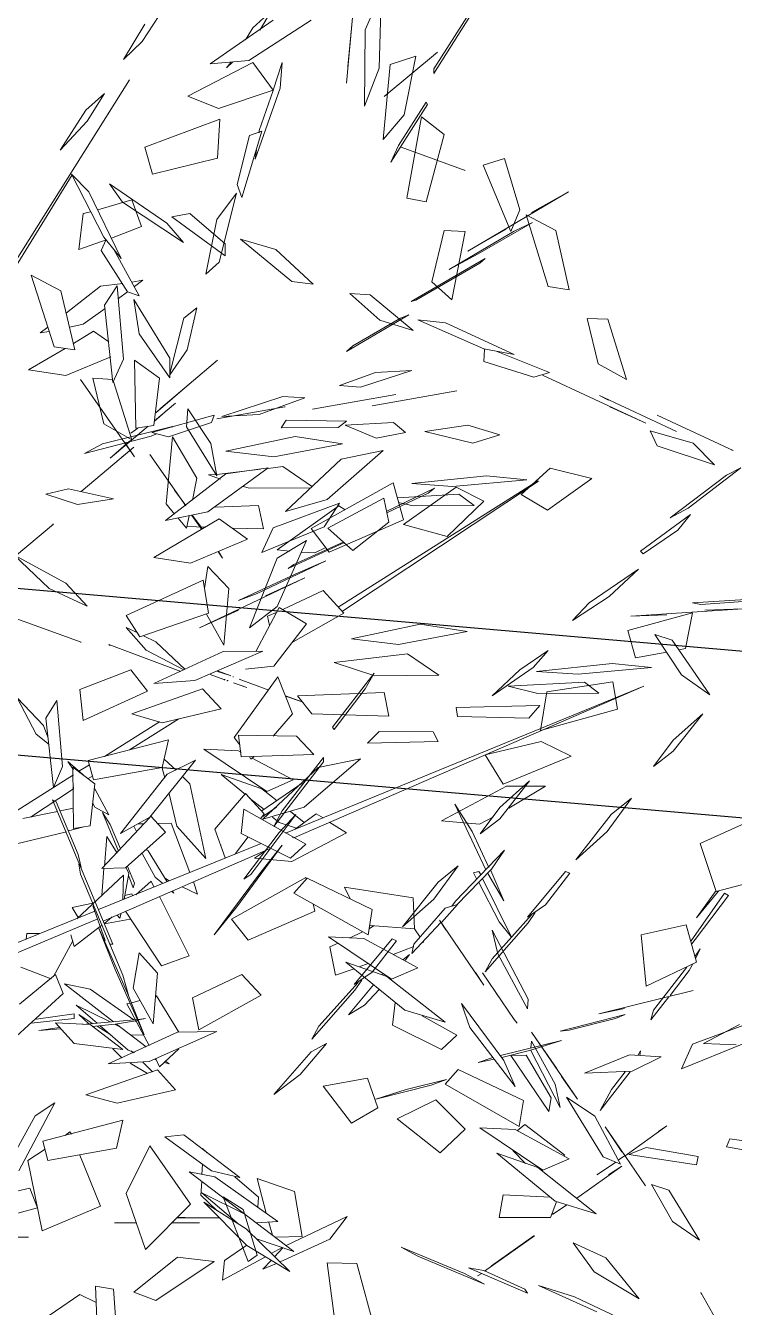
# Model space of a CAD drawing. Header units: metres. Extents: x 42 to 199, y -121 to 268.
# Drawn here: x 102.34 to 102.768, y -51.463 to -50.69 of the extents above; entities that cross this region are included whole.
import ezdxf

# ---------------------------------------------------------------- set-up
doc = ezdxf.new("R2010")
doc.units = ezdxf.units.M
doc.header["$LTSCALE"] = 0.3
doc.layers.get('0').update_dxf_attribs({"color": 8})
doc.layers.add('A-ELEVATION 3', color=8, linetype='Continuous')
doc.layers.add('A-LANDSCAPE', color=8, linetype='Continuous', lineweight=5)
doc.layers.add('DA HOUSE ARCH LAYOUT', color=8, linetype='Continuous', lineweight=9)

# ---------------------------------------------------------------- blocks, each defined once
blk = doc.blocks.new('02PTRX29')
at = {"color": 8, "linetype": 'Continuous', "transparency": 33554572}
for p, q in [((0.42639, 0.37079), (0.42696, 0.35042)), ((0.43076, 0.36092), (0.42639, 0.37079)), ((0.43094, 0.34005), (0.43076, 0.36092)), ((0.42013, 0.33765), (0.4169, 0.35371)), ((0.4169, 0.35371), (0.42392, 0.35144)), ((0.42392, 0.35144), (0.42582, 0.33094)), ((0.42696, 0.35042), (0.43094, 0.34005)), ((0.40912, 0.33233), (0.41538, 0.33714)), ((0.41538, 0.33714), (0.41937, 0.31488)), ((0.42582, 0.33094), (0.42013, 0.33765)), ((-0.19602, 0.31665), (-0.20456, 0.3298)), ((0.41406, 0.31386), (0.40912, 0.33233)), ((-0.27591, 0.30918), (-0.28787, 0.32791)), ((-0.28578, 0.32348), (-0.27591, 0.30792)), ((-0.25371, 0.32424), (-0.252, 0.30526)), ((-0.25371, 0.32411), (-0.25238, 0.30981)), ((-0.22638, 0.32044), (-0.23132, 0.325)), ((-0.22828, 0.31981), (-0.23132, 0.325)), ((0.38844, 0.31171), (0.39261, 0.32575)), ((0.3985, 0.32386), (0.39091, 0.30577)), ((0.3985, 0.32386), (0.39261, 0.32575)), ((-0.24232, 0.32247), (-0.22525, 0.31146)), ((-0.21462, 0.31057), (-0.23189, 0.32247)), ((-0.2243, 0.31715), (-0.22638, 0.32044)), ((-0.19678, 0.32145), (-0.1909, 0.31171)), ((-0.1909, 0.31171), (-0.19602, 0.31665)), ((0.48503, 0.30804), (0.50078, 0.3188)), ((0.50078, 0.3188), (0.49717, 0.31374)), ((-0.27686, 0.31374), (-0.27667, 0.31361)), ((-0.26225, 0.30159), (-0.27686, 0.31374)), ((0.41406, 0.31386), (0.41937, 0.31488)), ((0.49717, 0.31374), (0.48047, 0.30273)), ((-0.27591, 0.30792), (-0.27591, 0.30918)), ((-0.23189, 0.30336), (-0.23435, 0.31095)), ((-0.23378, 0.30387), (-0.23435, 0.31095)), ((-0.23189, 0.30336), (-0.22638, 0.31095)), ((-0.22638, 0.31095), (-0.20855, 0.30172)), ((-0.22525, 0.31146), (-0.21462, 0.31057)), ((-0.22088, 0.31108), (-0.21917, 0.30944)), ((-0.21917, 0.30944), (-0.22031, 0.31095)), ((0.37857, 0.30602), (0.38673, 0.31032)), ((0.38673, 0.31032), (0.38066, 0.29071)), ((0.39091, 0.30577), (0.38844, 0.31171)), ((0.47876, 0.3107), (0.46909, 0.30235)), ((0.46909, 0.29906), (0.4837, 0.30981)), ((0.47876, 0.3107), (0.4837, 0.30981)), ((-0.19261, 0.30615), (-0.1446, 0.22999)), ((0.37497, 0.28983), (0.37857, 0.30602)), ((0.40343, 0.30577), (0.40912, 0.30602)), ((0.40704, 0.28704), (0.40343, 0.30577)), ((0.40912, 0.30602), (0.41254, 0.29198)), ((0.48047, 0.30273), (0.48503, 0.30804)), ((-0.22695, 0.28451), (-0.23378, 0.30387)), ((-0.2169, 0.2983), (-0.23189, 0.30336)), ((-0.22809, 0.29236), (-0.23189, 0.30324)), ((-0.20855, 0.30172), (-0.2169, 0.2983)), ((-0.18578, 0.30248), (-0.18103, 0.29489)), ((-0.18065, 0.29792), (-0.18578, 0.30248)), ((0.46491, 0.30362), (0.45087, 0.2921)), ((0.45523, 0.30083), (0.46491, 0.30362)), ((0.46909, 0.30235), (0.46909, 0.29906)), ((-0.2742, 0.29944), (-0.27382, 0.30007)), ((-0.26415, 0.28363), (-0.2742, 0.29944)), ((-0.26623, 0.28818), (-0.27382, 0.30007)), ((0.44499, 0.29134), (0.45523, 0.30083)), ((-0.21728, 0.29539), (-0.21671, 0.28477)), ((-0.19678, 0.2878), (-0.21728, 0.29539)), ((-0.18103, 0.29489), (-0.17363, 0.28692)), ((-0.17363, 0.28692), (-0.18065, 0.29792)), ((-0.22335, 0.27401), (-0.22885, 0.2921)), ((-0.22885, 0.2921), (-0.22543, 0.29097)), ((-0.22809, 0.29236), (-0.22809, 0.29172)), ((0.41254, 0.29198), (0.40704, 0.28704)), ((0.45087, 0.2921), (0.44499, 0.29134)), ((-0.26699, 0.2878), (-0.28445, 0.28135)), ((-0.26415, 0.28363), (-0.26623, 0.28818)), ((-0.22543, 0.29097), (-0.22202, 0.27756)), ((-0.19887, 0.28034), (-0.19678, 0.2878)), ((0.37497, 0.28983), (0.38066, 0.29071)), ((0.41766, 0.27869), (0.42943, 0.28844)), ((0.43493, 0.28881), (0.42677, 0.28148)), ((0.42943, 0.28844), (0.43493, 0.28881)), ((-0.22695, 0.28451), (-0.22733, 0.28704)), ((-0.21671, 0.28477), (-0.19887, 0.28034)), ((-0.28445, 0.28135), (-0.28426, 0.28148)), ((0.35922, 0.26528), (0.36434, 0.28173)), ((0.37003, 0.28198), (0.36434, 0.28173)), ((0.37003, 0.28198), (0.367, 0.26959)), ((0.38996, 0.27212), (0.40874, 0.28072)), ((0.41633, 0.2816), (0.39831, 0.27363)), ((0.40874, 0.28072), (0.41633, 0.2816)), ((0.42677, 0.28148), (0.41766, 0.27869)), ((-0.22202, 0.27756), (-0.22335, 0.27401)), ((-0.18559, 0.26313), (-0.17667, 0.28034)), ((-0.17667, 0.28034), (-0.18141, 0.27553)), ((-0.17686, 0.28021), (-0.14555, 0.22936)), ((-0.30267, 0.26984), (-0.31272, 0.27553)), ((-0.28521, 0.25934), (-0.31272, 0.27553)), ((-0.21652, 0.26794), (-0.22183, 0.27515)), ((-0.21709, 0.2563), (-0.22183, 0.27515)), ((-0.18141, 0.27553), (-0.19033, 0.25731)), ((0.39831, 0.27363), (0.38996, 0.27212)), ((-0.19583, 0.26604), (-0.19318, 0.27338)), ((-0.19318, 0.27338), (-0.18388, 0.2706)), ((-0.18198, 0.27009), (-0.17989, 0.26959)), ((0.38028, 0.26718), (0.39489, 0.273)), ((0.39831, 0.27022), (0.38464, 0.26592)), ((0.39812, 0.27351), (0.39831, 0.27022)), ((-0.29792, 0.26478), (-0.30286, 0.26718)), ((-0.30286, 0.26718), (-0.28806, 0.25858)), ((-0.21348, 0.25301), (-0.21652, 0.26794)), ((-0.17989, 0.26959), (-0.17875, 0.25972)), ((0.35922, 0.26528), (0.367, 0.26959)), ((0.38464, 0.26592), (0.38028, 0.26718)), ((0.43208, 0.26313), (0.41804, 0.26769)), ((0.41804, 0.26769), (0.42791, 0.26718)), ((0.42791, 0.26718), (0.43778, 0.26364)), ((-0.28009, 0.25428), (-0.29792, 0.26478)), ((-0.28521, 0.25934), (-0.29565, 0.26528)), ((-0.18767, 0.26288), (-0.19583, 0.26604)), ((-0.19033, 0.25731), (-0.18559, 0.26313)), ((0.3539, 0.25327), (0.38218, 0.26642)), ((0.43778, 0.26364), (0.43208, 0.26313)), ((-0.19526, 0.24707), (-0.18824, 0.25997)), ((-0.18615, 0.26237), (-0.18615, 0.2625)), ((-0.18615, 0.2625), (-0.18483, 0.25947)), ((-0.17875, 0.25972), (-0.18615, 0.26237)), ((0.34555, 0.25099), (0.36662, 0.26086)), ((0.36662, 0.26086), (0.36415, 0.25959)), ((0.44726, 0.26022), (0.45334, 0.2606)), ((0.44726, 0.26022), (0.45979, 0.25567)), ((0.45334, 0.2606), (0.47004, 0.25516)), ((-0.28995, 0.25731), (-0.28844, 0.25605)), ((-0.26965, 0.24555), (-0.28995, 0.25731)), ((-0.28844, 0.25605), (-0.27098, 0.24593)), ((-0.28009, 0.25428), (-0.28806, 0.25858)), ((-0.21348, 0.25301), (-0.21709, 0.2563)), ((-0.18483, 0.25947), (-0.19204, 0.24821)), ((0.3539, 0.25327), (0.36377, 0.25782)), ((-0.17382, 0.24846), (-0.16566, 0.25276)), ((-0.16566, 0.25276), (-0.17192, 0.23315)), ((0.32999, 0.2458), (0.35087, 0.25554)), ((0.39394, 0.2501), (0.40267, 0.25276)), ((0.40267, 0.25276), (0.41444, 0.25099)), ((0.41975, 0.25074), (0.42298, 0.25352)), ((0.42298, 0.25352), (0.43626, 0.25276)), ((0.42772, 0.24922), (0.43626, 0.25276)), ((0.43588, 0.2539), (0.45239, 0.25415)), ((0.43816, 0.25213), (0.43588, 0.2539)), ((0.45239, 0.25415), (0.45372, 0.252)), ((0.45979, 0.25567), (0.47004, 0.25516)), ((0.47212, 0.25554), (0.47288, 0.25352)), ((0.47212, 0.25554), (0.4892, 0.25074)), ((0.47288, 0.25352), (0.48465, 0.2496)), ((-0.19393, 0.2496), (-0.19621, 0.25137)), ((-0.19621, 0.25137), (-0.19318, 0.25086)), ((-0.18919, 0.24985), (-0.1909, 0.22974)), ((-0.18464, 0.24972), (-0.19071, 0.25048)), ((-0.18578, 0.24454), (-0.18919, 0.24985)), ((-0.17534, 0.24239), (-0.18464, 0.24972)), ((0.35276, 0.25124), (0.341, 0.24783)), ((0.35087, 0.24707), (0.35276, 0.25124)), ((0.39394, 0.2501), (0.40134, 0.24783)), ((0.41444, 0.25099), (0.40134, 0.24783)), ((0.41975, 0.25074), (0.42772, 0.24922)), ((0.45372, 0.252), (0.43816, 0.25213)), ((0.4837, 0.25225), (0.48351, 0.25238)), ((0.48351, 0.25238), (0.50267, 0.2477)), ((0.48465, 0.2496), (0.4892, 0.25074)), ((0.48787, 0.25036), (0.48939, 0.24972)), ((0.48939, 0.24972), (0.50761, 0.24504)), ((-0.27098, 0.24593), (-0.26965, 0.24555)), ((-0.20361, 0.22999), (-0.19374, 0.24606)), ((-0.19204, 0.24821), (-0.19526, 0.24707)), ((-0.19374, 0.24606), (-0.19526, 0.23669)), ((-0.19204, 0.24821), (-0.18957, 0.24631)), ((-0.17762, 0.23227), (-0.17382, 0.24846)), ((0.32999, 0.2458), (0.33056, 0.24606)), ((0.341, 0.24783), (0.33512, 0.24188)), ((0.33512, 0.24188), (0.35087, 0.24707)), ((0.50267, 0.2477), (0.50761, 0.24504)), ((-0.21101, 0.24378), (-0.20836, 0.23227)), ((-0.20741, 0.241), (-0.21101, 0.24378)), ((-0.18805, 0.22341), (-0.18578, 0.24454)), ((-0.18596, 0.24365), (-0.17989, 0.23935)), ((-0.26908, 0.24188), (-0.252, 0.23189)), ((-0.26908, 0.24188), (-0.2668, 0.241)), ((-0.25371, 0.2334), (-0.2668, 0.241)), ((-0.20361, 0.22581), (-0.20741, 0.241)), ((-0.17989, 0.23935), (-0.17629, 0.23847)), ((-0.16813, 0.23695), (-0.17021, 0.23847)), ((0.38009, 0.241), (0.3687, 0.23821)), ((0.38806, 0.23378), (0.38009, 0.241)), ((-0.19526, 0.23669), (-0.20361, 0.22468)), ((-0.18691, 0.23454), (-0.18274, 0.23745)), ((-0.17724, 0.23404), (-0.18274, 0.23745)), ((-0.17059, 0.23733), (-0.16813, 0.23695)), ((0.3687, 0.23821), (0.38085, 0.22948)), ((0.39831, 0.23201), (0.4059, 0.23581)), ((0.42032, 0.22556), (0.4059, 0.23581)), ((0.41349, 0.23416), (0.41178, 0.23556)), ((0.41178, 0.23556), (0.42487, 0.22923)), ((-0.252, 0.23189), (-0.25371, 0.2334)), ((-0.20361, 0.22543), (-0.20836, 0.23227)), ((-0.17192, 0.23315), (-0.17762, 0.23227)), ((-0.17496, 0.23265), (-0.1649, 0.22683)), ((0.38085, 0.22948), (0.38806, 0.23378)), ((0.39831, 0.23201), (0.40836, 0.22227)), ((0.42468, 0.22885), (0.41349, 0.23416)), ((0.4243, 0.22619), (0.42563, 0.23277)), ((0.42563, 0.23277), (0.441, 0.22455)), ((-0.21671, 0.22948), (-0.20115, 0.21633)), ((-0.20361, 0.22468), (-0.20361, 0.22999)), ((-0.19393, 0.22948), (-0.20077, 0.22455)), ((-0.19393, 0.22948), (-0.19431, 0.21089)), ((-0.1909, 0.22974), (-0.18805, 0.22341)), ((-0.17515, 0.22531), (-0.18748, 0.23037)), ((0.44195, 0.22493), (0.43778, 0.23138)), ((0.43778, 0.23138), (0.45599, 0.22468)), ((-0.19925, 0.21165), (-0.20077, 0.22455)), ((-0.18805, 0.22417), (-0.18255, 0.22455)), ((-0.18255, 0.22455), (-0.18559, 0.21203)), ((-0.1649, 0.22683), (-0.17515, 0.22531)), ((0.40836, 0.22227), (0.42032, 0.22556)), ((0.43417, 0.21848), (0.4243, 0.22619)), ((0.441, 0.22455), (0.43417, 0.21848)), ((0.45903, 0.21797), (0.44195, 0.22493)), ((0.45599, 0.22468), (0.45903, 0.21797)), ((-0.25902, 0.21696), (-0.28217, 0.22113)), ((-0.19982, 0.21506), (-0.20893, 0.2229)), ((-0.19393, 0.20304), (-0.17913, 0.22417)), ((-0.19318, 0.20772), (-0.18824, 0.22366)), ((-0.17951, 0.22366), (-0.17913, 0.22417)), ((-0.2427, 0.21607), (-0.26547, 0.22012)), ((-0.19944, 0.21291), (-0.20513, 0.21772)), ((0.43683, 0.22075), (0.43645, 0.22063)), ((0.43645, 0.22063), (0.45182, 0.21354)), ((0.4503, 0.21468), (0.43683, 0.22075)), ((-0.2427, 0.21607), (-0.24327, 0.2162)), ((-0.23511, 0.21658), (-0.23511, 0.21683)), ((-0.21652, 0.21342), (-0.23511, 0.21671)), ((-0.23511, 0.21671), (-0.23511, 0.21658)), ((-0.20855, 0.2162), (-0.21481, 0.20671)), ((-0.20817, 0.21127), (-0.20855, 0.2162)), ((-0.20304, 0.21595), (-0.19944, 0.21278)), ((-0.19982, 0.21506), (-0.20115, 0.21633)), ((0.44992, 0.21203), (0.44157, 0.21569)), ((0.46036, 0.20671), (0.44157, 0.21569)), ((0.4503, 0.21468), (0.45182, 0.21354)), ((-0.21652, 0.19786), (-0.20817, 0.21127)), ((-0.19431, 0.21089), (-0.19925, 0.21165)), ((-0.19773, 0.21139), (-0.18729, 0.20266)), ((-0.19299, 0.2095), (-0.19488, 0.21089)), ((-0.18559, 0.21203), (-0.19318, 0.20772)), ((0.44726, 0.21101), (0.47611, 0.19735)), ((0.45808, 0.20608), (0.44726, 0.21101)), ((0.46548, 0.20481), (0.44992, 0.21203)), ((-0.25086, 0.20659), (-0.23796, 0.20861)), ((-0.23796, 0.20861), (-0.21898, 0.20456)), ((-0.21101, 0.19722), (-0.20437, 0.20848)), ((-0.20437, 0.20848), (-0.20266, 0.19014)), ((-0.19393, 0.20304), (-0.19128, 0.20696)), ((-0.19318, 0.20772), (-0.19261, 0.20734)), ((-0.18729, 0.20266), (-0.19261, 0.20734)), ((-0.24669, 0.1914), (-0.26206, 0.20481)), ((-0.25048, 0.20241), (-0.26206, 0.20481)), ((-0.23208, 0.20304), (-0.25086, 0.20659)), ((-0.21898, 0.20456), (-0.23208, 0.20304)), ((-0.21481, 0.20671), (-0.21652, 0.19786)), ((-0.20798, 0.18963), (-0.19811, 0.20368)), ((-0.19052, 0.20292), (-0.19374, 0.2057)), ((-0.19374, 0.2057), (-0.17932, 0.19356)), ((0.31861, 0.20519), (0.33891, 0.20368)), ((0.34119, 0.20418), (0.32506, 0.20519)), ((0.33891, 0.20368), (0.34119, 0.20418)), ((0.46548, 0.20481), (0.46036, 0.20671)), ((-0.35997, 0.20001), (-0.35599, 0.19798)), ((-0.34555, 0.189), (-0.35997, 0.20001)), ((-0.2353, 0.18812), (-0.25048, 0.20241)), ((-0.23454, 0.20039), (-0.2427, 0.19482)), ((-0.23056, 0.19988), (-0.23454, 0.20039)), ((-0.23056, 0.20001), (-0.21405, 0.18799)), ((-0.21898, 0.19836), (-0.23056, 0.20001)), ((0.35808, 0.20051), (0.32734, 0.20254)), ((0.32734, 0.20254), (0.33777, 0.20216)), ((0.34309, 0.19166), (0.34119, 0.2014)), ((0.34119, 0.2014), (0.35884, 0.19659)), ((0.34821, 0.20089), (0.35808, 0.20051)), ((0.47611, 0.19735), (0.46548, 0.20216)), ((-0.35599, 0.19798), (-0.34062, 0.18634)), ((-0.30438, 0.19634), (-0.30438, 0.19646)), ((-0.30438, 0.19646), (-0.24972, 0.16193)), ((-0.30134, 0.19672), (-0.29033, 0.19786)), ((-0.28103, 0.19495), (-0.30134, 0.19672)), ((-0.29033, 0.19786), (-0.26984, 0.19571)), ((-0.21652, 0.19824), (-0.22847, 0.19963)), ((-0.20247, 0.18559), (-0.21898, 0.19836)), ((-0.21746, 0.19697), (-0.21424, 0.19811)), ((-0.21424, 0.19811), (-0.21633, 0.19824)), ((-0.20987, 0.19115), (-0.21101, 0.19722)), ((0.35675, 0.18913), (0.35884, 0.19659)), ((-0.30456, 0.19634), (-0.25086, 0.16079)), ((-0.30456, 0.19634), (-0.30438, 0.19634)), ((-0.26984, 0.19571), (-0.28103, 0.19495)), ((-0.26756, 0.18584), (-0.26472, 0.19596)), ((-0.26472, 0.19596), (-0.24232, 0.18343)), ((-0.22543, 0.19444), (-0.24232, 0.19457)), ((-0.22373, 0.19495), (-0.22543, 0.19444)), ((-0.20494, 0.19393), (-0.20798, 0.18976)), ((-0.18824, 0.19153), (-0.17591, 0.19431)), ((-0.17591, 0.19431), (-0.16965, 0.1928)), ((0.34669, 0.19393), (0.33644, 0.17901)), ((0.35144, 0.19545), (0.34422, 0.18445)), ((0.35144, 0.19545), (0.34669, 0.19393)), ((-0.28692, 0.18976), (-0.28274, 0.1928)), ((-0.27022, 0.18963), (-0.28692, 0.18976)), ((-0.28274, 0.1928), (-0.26604, 0.19178)), ((-0.26623, 0.19052), (-0.27022, 0.18963)), ((-0.24991, 0.18963), (-0.25162, 0.18849)), ((-0.24991, 0.18963), (-0.23303, 0.17762)), ((-0.24669, 0.1914), (-0.2353, 0.18812)), ((-0.22923, 0.18331), (-0.2279, 0.18976)), ((-0.2279, 0.18976), (-0.21614, 0.18925)), ((-0.20266, 0.19014), (-0.20494, 0.18736)), ((-0.17837, 0.19001), (-0.18824, 0.19153)), ((-0.16965, 0.1928), (-0.17837, 0.19001)), ((0.34479, 0.19128), (0.34309, 0.19166)), ((0.35675, 0.18913), (0.34821, 0.19065)), ((-0.33246, 0.17724), (-0.34612, 0.18723)), ((-0.34271, 0.18293), (-0.34612, 0.18723)), ((-0.34062, 0.18634), (-0.34555, 0.189)), ((-0.22487, 0.18053), (-0.21709, 0.18609)), ((-0.19925, 0.17546), (-0.21709, 0.18609)), ((-0.21405, 0.18799), (-0.20247, 0.18559)), ((-0.21253, 0.18331), (-0.20987, 0.18698)), ((-0.20968, 0.18698), (-0.21234, 0.18318)), ((-0.20987, 0.18698), (-0.20968, 0.18698)), ((-0.20817, 0.18356), (-0.20893, 0.18685)), ((-0.20817, 0.18356), (-0.20589, 0.18622)), ((-0.34271, 0.18293), (-0.33322, 0.17648)), ((-0.24726, 0.17698), (-0.26756, 0.18584)), ((-0.24232, 0.18343), (-0.24726, 0.17698)), ((-0.22069, 0.18356), (-0.22923, 0.18331)), ((-0.21348, 0.18381), (-0.20836, 0.18394)), ((-0.17173, 0.18457), (-0.15712, 0.17243)), ((-0.17154, 0.18457), (-0.17173, 0.18457)), ((0.34422, 0.18445), (0.33644, 0.17901)), ((0.36168, 0.17509), (0.36301, 0.18255)), ((0.36301, 0.18255), (0.38104, 0.17977)), ((0.42829, 0.18495), (0.43967, 0.17015)), ((0.43076, 0.18065), (0.42829, 0.18495)), ((-0.241, 0.18015), (-0.23303, 0.17534)), ((-0.241, 0.18015), (-0.23303, 0.16206)), ((-0.22487, 0.18053), (-0.20931, 0.17395)), ((0.38275, 0.16927), (0.38104, 0.17977)), ((0.43929, 0.16952), (0.43076, 0.18065)), ((-0.33322, 0.17648), (-0.33246, 0.17724)), ((-0.24327, 0.17673), (-0.24631, 0.17825)), ((-0.23967, 0.17698), (-0.24327, 0.17673)), ((-0.23303, 0.17762), (-0.23644, 0.17724)), ((-0.2169, 0.17711), (-0.21803, 0.17534)), ((-0.21803, 0.17534), (-0.2169, 0.17698)), ((-0.2169, 0.17698), (-0.2169, 0.17711)), ((-0.20931, 0.17395), (-0.19925, 0.17546)), ((-0.16092, 0.17622), (-0.17515, 0.16851)), ((-0.17059, 0.16699), (-0.16092, 0.17622)), ((-0.33189, 0.1723), (-0.31842, 0.16307)), ((-0.32392, 0.16484), (-0.33189, 0.1723)), ((-0.22543, 0.15624), (-0.23303, 0.17534)), ((-0.21974, 0.16699), (-0.21405, 0.17306)), ((-0.2131, 0.16699), (-0.21405, 0.17306)), ((0.33834, 0.17382), (0.3465, 0.16661)), ((0.3465, 0.16357), (0.33834, 0.17382)), ((0.36168, 0.17509), (0.38275, 0.16927)), ((-0.21424, 0.16028), (-0.21272, 0.16927)), ((-0.21272, 0.16927), (-0.19166, 0.15965)), ((-0.17515, 0.16851), (-0.18103, 0.16218)), ((0.43929, 0.16952), (0.43967, 0.17015)), ((-0.32392, 0.16484), (-0.31386, 0.15826)), ((-0.25124, 0.16028), (-0.24555, 0.16648)), ((-0.24555, 0.16648), (-0.23454, 0.1613)), ((-0.21841, 0.15155), (-0.21974, 0.16699)), ((-0.18103, 0.16218), (-0.17059, 0.16699)), ((0.3465, 0.16661), (0.35182, 0.1594)), ((0.3744, 0.16218), (0.38256, 0.16623)), ((0.39793, 0.16256), (0.38256, 0.16623)), ((-0.31386, 0.15826), (-0.31842, 0.16307)), ((-0.2501, 0.16168), (-0.2501, 0.16155)), ((-0.23359, 0.1618), (-0.241, 0.15737)), ((-0.23359, 0.1618), (-0.22714, 0.14978)), ((-0.23303, 0.16206), (-0.22543, 0.15624)), ((0.35182, 0.1594), (0.3465, 0.16357)), ((0.3744, 0.16218), (0.39299, 0.15459)), ((0.39793, 0.16256), (0.39299, 0.15459)), ((0.44214, 0.1618), (0.45353, 0.14725)), ((0.44214, 0.16066), (0.44214, 0.1618)), ((-0.23739, 0.15244), (-0.25124, 0.16028)), ((-0.23037, 0.1594), (-0.23303, 0.16054)), ((-0.23037, 0.1594), (-0.23094, 0.15687)), ((-0.21367, 0.16003), (-0.21841, 0.15155)), ((-0.19545, 0.15383), (-0.21424, 0.16028)), ((-0.19166, 0.15965), (-0.19545, 0.15383)), ((-0.16149, 0.15877), (-0.17932, 0.15231)), ((0.4558, 0.14295), (0.44214, 0.16066)), ((-0.27212, 0.15725), (-0.28502, 0.15522)), ((-0.26623, 0.15168), (-0.28502, 0.15522)), ((-0.25333, 0.1532), (-0.27212, 0.15725)), ((-0.23208, 0.14574), (-0.241, 0.15737)), ((-0.19166, 0.15636), (-0.19716, 0.15016)), ((-0.19166, 0.15636), (-0.19488, 0.15484)), ((0.39394, 0.14814), (0.38578, 0.15548)), ((0.38578, 0.15548), (0.39394, 0.1451)), ((-0.25333, 0.1532), (-0.26623, 0.15168)), ((-0.19982, 0.15244), (-0.20779, 0.14485)), ((-0.18691, 0.15168), (-0.20665, 0.14434)), ((-0.1964, 0.15409), (-0.19982, 0.15244)), ((-0.18691, 0.15168), (-0.18729, 0.15143)), ((-0.17932, 0.15231), (-0.17913, 0.15231)), ((0.39147, 0.14801), (0.38142, 0.15396)), ((0.38142, 0.15396), (0.39204, 0.15396)), ((0.39204, 0.15396), (0.40988, 0.14447)), ((-0.29944, 0.14472), (-0.30722, 0.15004)), ((-0.30722, 0.15004), (-0.30305, 0.14536)), ((-0.2687, 0.14915), (-0.27724, 0.14333)), ((-0.24859, 0.14675), (-0.2687, 0.14915)), ((-0.22904, 0.14991), (-0.21044, 0.14181)), ((-0.21822, 0.14978), (-0.22904, 0.14991)), ((-0.19925, 0.14105), (-0.21822, 0.14978)), ((-0.20741, 0.14472), (-0.19716, 0.15016)), ((0.35789, 0.15067), (0.36339, 0.14624)), ((0.36453, 0.14156), (0.35789, 0.15067)), ((0.39926, 0.14093), (0.39394, 0.14814)), ((-0.32468, 0.14649), (-0.3355, 0.14536)), ((-0.3355, 0.14536), (-0.31538, 0.14359)), ((-0.304, 0.14434), (-0.32468, 0.14649)), ((-0.304, 0.14434), (-0.31538, 0.14359)), ((-0.30305, 0.14536), (-0.29185, 0.13764)), ((-0.29185, 0.13764), (-0.29944, 0.14472)), ((-0.25978, 0.14308), (-0.24859, 0.14675)), ((-0.2243, 0.14498), (-0.23208, 0.14574)), ((-0.22012, 0.14321), (-0.21671, 0.14447)), ((-0.22012, 0.14321), (-0.21671, 0.14434)), ((-0.19754, 0.1389), (-0.19299, 0.14472)), ((-0.19299, 0.14472), (-0.17894, 0.13941)), ((0.36339, 0.14624), (0.37307, 0.13384)), ((0.39394, 0.1451), (0.39926, 0.14093)), ((0.39944, 0.14359), (0.39565, 0.14561)), ((0.40988, 0.14447), (0.39944, 0.14359)), ((0.44973, 0.14624), (0.45429, 0.14131)), ((0.46207, 0.1298), (0.44973, 0.14624)), ((0.45353, 0.14725), (0.4558, 0.14295)), ((-0.2353, 0.10007), (-0.33341, 0.1403)), ((-0.33341, 0.1403), (-0.23758, 0.0988)), ((-0.32107, 0.1384), (-0.31709, 0.14143)), ((-0.31709, 0.14143), (-0.29622, 0.1403)), ((-0.30438, 0.13827), (-0.29622, 0.1403)), ((-0.27724, 0.14333), (-0.25978, 0.14308)), ((-0.23322, 0.14283), (-0.2372, 0.13271)), ((-0.22126, 0.12625), (-0.23322, 0.14283)), ((-0.22259, 0.14219), (-0.23075, 0.13916)), ((-0.22468, 0.13992), (-0.22107, 0.14118)), ((-0.22202, 0.1408), (-0.22468, 0.13992)), ((-0.22107, 0.14283), (-0.22107, 0.14283)), ((-0.22107, 0.14283), (-0.22088, 0.14283)), ((-0.22031, 0.14308), (-0.22012, 0.14321)), ((-0.22031, 0.14308), (-0.22031, 0.14308)), ((-0.21936, 0.14181), (-0.21955, 0.14181)), ((-0.21936, 0.14181), (-0.21936, 0.14169)), ((-0.21936, 0.14169), (-0.21936, 0.14181)), ((-0.2186, 0.14207), (-0.21879, 0.14207)), ((-0.21879, 0.14207), (-0.2186, 0.14207)), ((-0.21841, 0.14207), (-0.2186, 0.14207)), ((-0.2186, 0.14207), (-0.2186, 0.14194)), ((-0.21462, 0.14346), (-0.21841, 0.14207)), ((-0.19925, 0.14105), (-0.21044, 0.14181)), ((0.37307, 0.13384), (0.36453, 0.14156)), ((0.45429, 0.14131), (0.46396, 0.12853)), ((-0.30438, 0.13827), (-0.32107, 0.1384)), ((-0.26225, 0.13852), (-0.26358, 0.13207)), ((-0.23853, 0.13764), (-0.26225, 0.13852)), ((-0.24251, 0.13271), (-0.23853, 0.13764)), ((-0.2353, 0.13764), (-0.23986, 0.13599)), ((-0.23986, 0.13599), (-0.2353, 0.13751)), ((-0.21253, 0.13954), (-0.21765, 0.1341)), ((-0.21253, 0.13954), (-0.19318, 0.13271)), ((-0.17989, 0.13093), (-0.19754, 0.1389)), ((-0.17894, 0.13941), (-0.17989, 0.13093)), ((-0.16908, 0.12954), (-0.16187, 0.13713)), ((-0.16187, 0.13713), (-0.16699, 0.12714)), ((0.45353, 0.13789), (0.45998, 0.12967)), ((0.46586, 0.12094), (0.45353, 0.13789)), ((-0.28198, 0.13448), (-0.30494, 0.13498)), ((-0.30191, 0.13157), (-0.30494, 0.13498)), ((-0.28198, 0.13448), (-0.28236, 0.13195)), ((-0.21765, 0.1341), (-0.20153, 0.1303)), ((-0.17268, 0.13637), (-0.1742, 0.11828)), ((-0.17268, 0.13637), (-0.16965, 0.13157)), ((-0.28236, 0.13195), (-0.30191, 0.13157)), ((-0.26358, 0.13207), (-0.24251, 0.13271)), ((-0.2372, 0.13271), (-0.23189, 0.12663)), ((-0.19261, 0.12284), (-0.20608, 0.13131)), ((-0.19318, 0.13271), (-0.20153, 0.1303)), ((-0.20058, 0.13055), (-0.20077, 0.13055)), ((-0.20077, 0.13055), (-0.18578, 0.12107)), ((-0.17173, 0.11259), (-0.16965, 0.13157)), ((0.37478, 0.13018), (0.37591, 0.13068)), ((0.37478, 0.13018), (0.38142, 0.12157)), ((0.38635, 0.11816), (0.37591, 0.13068)), ((0.41197, 0.12309), (0.40533, 0.1322)), ((0.40533, 0.1322), (0.41083, 0.12777)), ((0.46207, 0.1298), (0.46396, 0.12853)), ((-0.27572, 0.12777), (-0.27705, 0.12512)), ((-0.26092, 0.1279), (-0.27572, 0.12777)), ((-0.25769, 0.12474), (-0.26092, 0.1279)), ((-0.24308, 0.12157), (-0.23834, 0.12663)), ((-0.2224, 0.12689), (-0.23834, 0.12663)), ((-0.22316, 0.12094), (-0.2224, 0.12689)), ((-0.22278, 0.12423), (-0.22126, 0.12625)), ((-0.16699, 0.12714), (-0.17059, 0.12436)), ((-0.17021, 0.12638), (-0.16908, 0.12954)), ((0.41083, 0.12777), (0.42051, 0.1155)), ((0.45998, 0.12967), (0.47212, 0.11335)), ((-0.27705, 0.12512), (-0.25769, 0.12474)), ((-0.21291, 0.12309), (-0.23018, 0.11145)), ((-0.2224, 0.12258), (-0.21291, 0.12309)), ((-0.20323, 0.12562), (-0.18122, 0.11993)), ((-0.20153, 0.11803), (-0.20323, 0.12562)), ((0.42051, 0.1155), (0.41197, 0.12309)), ((-0.2558, 0.12043), (-0.24422, 0.11803)), ((-0.2558, 0.12043), (-0.24043, 0.10715)), ((-0.24308, 0.12157), (-0.22316, 0.12094)), ((-0.23739, 0.11462), (-0.22619, 0.12056)), ((-0.22581, 0.12031), (-0.22657, 0.12094)), ((-0.22581, 0.12031), (-0.22543, 0.12094)), ((-0.22316, 0.12221), (-0.2224, 0.12258)), ((-0.20285, 0.11626), (-0.21063, 0.12005)), ((-0.21063, 0.12005), (-0.19811, 0.10449)), ((-0.20209, 0.12031), (-0.20532, 0.11727)), ((-0.18578, 0.12107), (-0.18615, 0.12119)), ((-0.18122, 0.11993), (-0.18274, 0.11462)), ((-0.17572, 0.11968), (-0.17989, 0.11601)), ((-0.17724, 0.1174), (-0.17572, 0.11968)), ((0.38142, 0.12157), (0.38635, 0.11816)), ((0.38426, 0.11942), (0.38616, 0.11664)), ((0.47212, 0.11335), (0.46586, 0.12094)), ((-0.22904, 0.10386), (-0.24422, 0.11803)), ((-0.21765, 0.11613), (-0.22885, 0.11221)), ((-0.2243, 0.11069), (-0.21765, 0.11613)), ((-0.19014, 0.09994), (-0.20285, 0.11626)), ((-0.20228, 0.11525), (-0.20153, 0.1179)), ((-0.18274, 0.11462), (-0.20153, 0.11803)), ((-0.18312, 0.1136), (-0.17705, 0.11816)), ((-0.18122, 0.11499), (-0.18255, 0.11575)), ((-0.17875, 0.11702), (-0.1816, 0.11879)), ((-0.17705, 0.11816), (-0.17724, 0.10133)), ((-0.1279, 0.08489), (-0.17724, 0.11601)), ((-0.1742, 0.11828), (-0.17173, 0.11259)), ((0.39603, 0.10677), (0.38521, 0.11879)), ((0.38616, 0.11664), (0.39793, 0.10323)), ((-0.23986, 0.11373), (-0.22885, 0.10614)), ((-0.23018, 0.11145), (-0.23739, 0.11462)), ((-0.20912, 0.1136), (-0.21348, 0.09311)), ((-0.20722, 0.1155), (-0.20912, 0.1136)), ((-0.18179, 0.10209), (-0.18312, 0.1136)), ((-0.17724, 0.11221), (-0.17724, 0.11272)), ((-0.22885, 0.11221), (-0.23303, 0.10892)), ((-0.22942, 0.10538), (-0.2243, 0.11095)), ((-0.22942, 0.10652), (-0.22543, 0.10968)), ((-0.2243, 0.11095), (-0.21595, 0.10121)), ((-0.20551, 0.10196), (-0.20342, 0.11082)), ((-0.17154, 0.10918), (-0.18805, 0.06971)), ((-0.18312, 0.11221), (-0.18691, 0.10513)), ((-0.16547, 0.10449), (-0.17724, 0.11221)), ((-0.17249, 0.10867), (-0.17154, 0.10918)), ((0.42222, 0.11171), (0.42335, 0.11221)), ((0.42886, 0.1031), (0.42222, 0.11171)), ((0.42335, 0.11221), (0.43379, 0.09969)), ((-0.2816, 0.10804), (-0.29014, 0.09007)), ((-0.28635, 0.10057), (-0.2816, 0.10804)), ((-0.24365, 0.10538), (-0.24555, 0.10424)), ((-0.24365, 0.10538), (-0.23796, 0.10121)), ((-0.24081, 0.09703), (-0.22392, 0.10665)), ((-0.24043, 0.10715), (-0.22904, 0.10386)), ((-0.23663, 0.10601), (-0.24043, 0.10298)), ((-0.23284, 0.10715), (-0.22904, 0.10462)), ((-0.23075, 0.10538), (-0.23037, 0.10563)), ((-0.22847, 0.10399), (-0.22942, 0.10538)), ((-0.22392, 0.10665), (-0.22316, 0.09994)), ((-0.18957, 0.09513), (-0.18521, 0.10576)), ((-0.18521, 0.10576), (-0.18729, 0.10247)), ((-0.18312, 0.10715), (-0.18691, 0.10513)), ((-0.18255, 0.10816), (-0.18312, 0.10715)), ((-0.17856, 0.09425), (-0.17249, 0.10867)), ((-0.17724, 0.1069), (-0.17363, 0.10614)), ((-0.16338, 0.10411), (-0.17287, 0.10601)), ((0.39793, 0.10323), (0.39603, 0.10677)), ((-0.34878, 0.09728), (-0.36396, 0.10411)), ((-0.24745, 0.10298), (-0.252, 0.10019)), ((-0.23834, 0.10146), (-0.23359, 0.10298)), ((-0.23359, 0.10298), (-0.2317, 0.10449)), ((-0.21348, 0.09311), (-0.20551, 0.10196)), ((-0.20399, 0.10285), (-0.20912, 0.08931)), ((-0.20399, 0.10285), (-0.2002, 0.10272)), ((-0.20247, 0.10032), (-0.19849, 0.10462)), ((-0.19811, 0.10449), (-0.19014, 0.09994)), ((-0.19811, 0.10449), (-0.19811, 0.10437)), ((-0.19811, 0.10437), (-0.18502, 0.09045)), ((-0.1964, 0.1026), (-0.19488, 0.1026)), ((-0.1945, 0.10057), (-0.19374, 0.10196)), ((-0.18729, 0.10247), (-0.19014, 0.09577)), ((-0.18179, 0.10209), (-0.17724, 0.10133)), ((-0.1797, 0.10171), (-0.17591, 0.1007)), ((-0.1797, 0.10171), (-0.1797, 0.10171)), ((0.43379, 0.09969), (0.42886, 0.1031)), ((-0.2909, 0.09071), (-0.28635, 0.10057)), ((-0.23701, 0.09235), (-0.252, 0.10019)), ((-0.2372, 0.09905), (-0.23739, 0.09893)), ((-0.22316, 0.09994), (-0.23663, 0.09324)), ((-0.23568, 0.09994), (-0.23606, 0.09981)), ((-0.22164, 0.0945), (-0.22506, 0.09905)), ((-0.21595, 0.10121), (-0.21879, 0.09336)), ((-0.19147, 0.09058), (-0.20247, 0.10032)), ((-0.18919, 0.09463), (-0.18634, 0.09918)), ((-0.18634, 0.09918), (-0.18578, 0.09096)), ((-0.17534, 0.10045), (-0.1613, 0.09703)), ((0.4317, 0.10095), (0.4336, 0.09817)), ((0.43265, 0.10032), (0.44347, 0.0883)), ((-0.35314, 0.08413), (-0.34878, 0.09728)), ((-0.29166, 0.0902), (-0.29527, 0.09539)), ((-0.29527, 0.09539), (-0.28179, 0.08147)), ((-0.23663, 0.09324), (-0.24081, 0.09703)), ((-0.1854, 0.07603), (-0.23113, 0.09589)), ((-0.2298, 0.09526), (-0.22676, 0.09324)), ((-0.22866, 0.09728), (-0.18407, 0.07919)), ((-0.21765, 0.09678), (-0.21746, 0.09678)), ((-0.20285, 0.08678), (-0.19773, 0.09526)), ((-0.19773, 0.09526), (-0.19716, 0.09551)), ((-0.19735, 0.09539), (-0.19735, 0.09564)), ((0.4336, 0.09817), (0.44537, 0.08476)), ((-0.22676, 0.09324), (-0.23701, 0.09235)), ((-0.19602, 0.0945), (-0.19963, 0.08805)), ((-0.17932, 0.09071), (-0.17856, 0.09425)), ((-0.17913, 0.08881), (-0.17875, 0.09159)), ((-0.29508, 0.0816), (-0.29147, 0.08982)), ((-0.29071, 0.08906), (-0.29508, 0.0816)), ((-0.28217, 0.08046), (-0.29166, 0.0902)), ((-0.28881, 0.08855), (-0.28825, 0.08957)), ((-0.28673, 0.08919), (-0.28825, 0.08957)), ((-0.28768, 0.08742), (-0.28673, 0.08919)), ((-0.25902, 0.07919), (-0.24118, 0.0878)), ((-0.24118, 0.0878), (-0.23758, 0.08362)), ((-0.241, 0.08742), (-0.24081, 0.08792)), ((-0.24081, 0.08792), (-0.2205, 0.07654)), ((-0.19963, 0.08805), (-0.20171, 0.08628)), ((-0.19204, 0.09096), (-0.19393, 0.0864)), ((-0.19356, 0.08514), (-0.19242, 0.0883)), ((-0.19242, 0.08906), (-0.19166, 0.09058)), ((-0.19109, 0.08198), (-0.19242, 0.08906)), ((-0.18502, 0.09045), (-0.19147, 0.09058)), ((-0.17818, 0.07666), (-0.1909, 0.08855)), ((-0.1909, 0.08855), (-0.19071, 0.08185)), ((-0.19071, 0.06123), (-0.17913, 0.08881)), ((-0.18559, 0.09045), (-0.18502, 0.08299)), ((0.32316, 0.09007), (0.34119, 0.08337)), ((0.44537, 0.08476), (0.44347, 0.0883)), ((-0.35314, 0.08413), (-0.36529, 0.08729)), ((-0.35371, 0.08413), (-0.3539, 0.08425)), ((-0.34783, 0.07692), (-0.35314, 0.08438)), ((-0.29716, 0.0716), (-0.28919, 0.08767)), ((-0.28825, 0.08653), (-0.29375, 0.07578)), ((-0.25143, 0.08527), (-0.27022, 0.08236)), ((-0.25295, 0.0821), (-0.25143, 0.08527)), ((-0.21006, 0.08678), (-0.2112, 0.08337)), ((-0.20703, 0.08539), (-0.2112, 0.08337)), ((-0.20437, 0.08425), (-0.20475, 0.08362)), ((-0.20247, 0.08767), (-0.20342, 0.08704)), ((-0.19849, 0.08691), (-0.19925, 0.08539)), ((-0.19431, 0.08324), (-0.19849, 0.08691)), ((-0.19356, 0.08514), (-0.19393, 0.0864)), ((-0.35542, 0.08362), (-0.35656, 0.08299)), ((-0.34745, 0.07097), (-0.35656, 0.08299)), ((-0.34631, 0.07059), (-0.35542, 0.08362)), ((-0.35371, 0.08413), (-0.34783, 0.07692)), ((-0.28084, 0.08008), (-0.28179, 0.08147)), ((-0.2706, 0.07388), (-0.27022, 0.08236)), ((-0.25788, 0.07224), (-0.23758, 0.08362)), ((-0.24327, 0.07869), (-0.24289, 0.08071)), ((-0.20077, 0.08274), (-0.20893, 0.06654)), ((-0.20418, 0.08413), (-0.20475, 0.08362)), ((-0.19318, 0.08349), (-0.19337, 0.08299)), ((-0.19128, 0.08299), (-0.19318, 0.08349)), ((-0.17686, 0.0797), (-0.18255, 0.08096)), ((0.34422, 0.07666), (0.32715, 0.08362)), ((0.34119, 0.08337), (0.34422, 0.07666)), ((-0.27895, 0.07957), (-0.28236, 0.08058)), ((-0.28236, 0.08058), (-0.278, 0.07565)), ((-0.27041, 0.06971), (-0.27895, 0.07957)), ((-0.25788, 0.07224), (-0.25902, 0.07919)), ((-0.22506, 0.07084), (-0.24327, 0.07869)), ((-0.20134, 0.06376), (-0.19147, 0.07869)), ((-0.19033, 0.07818), (-0.18995, 0.07679)), ((-0.18995, 0.07679), (-0.18919, 0.07768)), ((-0.18786, 0.07717), (-0.18578, 0.0754)), ((-0.18596, 0.07072), (-0.18255, 0.08021)), ((-0.00759, 0.00772), (-0.18312, 0.07869)), ((-0.17686, 0.0797), (-0.17856, 0.07704)), ((-0.34498, 0.07502), (-0.34783, 0.06477)), ((-0.33265, 0.07224), (-0.34498, 0.07502)), ((-0.29716, 0.0716), (-0.29375, 0.07578)), ((-0.28957, 0.05845), (-0.27743, 0.07628)), ((-0.27743, 0.07628), (-0.27914, 0.07363)), ((-0.278, 0.07565), (-0.27781, 0.07565)), ((-0.27781, 0.07565), (-0.26984, 0.06718)), ((-0.2706, 0.07388), (-0.27212, 0.0716)), ((-0.25845, 0.07477), (-0.2706, 0.07388)), ((-0.25826, 0.07401), (-0.25959, 0.07477)), ((-0.2205, 0.07654), (-0.22506, 0.07084)), ((-0.1928, 0.07654), (-0.18578, 0.07527)), ((-0.18407, 0.07426), (-0.19204, 0.0563)), ((-0.18407, 0.07426), (-0.18862, 0.06275)), ((-0.18502, 0.07489), (-0.18502, 0.07477)), ((-0.18502, 0.07477), (-0.18464, 0.07464)), ((-0.18464, 0.07464), (-0.17743, 0.06907)), ((-0.13947, 0.05794), (-0.18388, 0.07666)), ((-0.34745, 0.07097), (-0.3465, 0.06983)), ((-0.33265, 0.07224), (-0.33398, 0.05819)), ((-0.29185, 0.0735), (-0.30172, 0.05465)), ((-0.29337, 0.06705), (-0.29185, 0.0735)), ((-0.27306, 0.07021), (-0.27306, 0.07034)), ((-0.27306, 0.07021), (-0.2725, 0.06996)), ((-0.25675, 0.07122), (-0.27155, 0.06325)), ((-0.26434, 0.06009), (-0.24707, 0.07173)), ((-0.25675, 0.07122), (-0.24707, 0.07173)), ((-0.25276, 0.07135), (-0.25637, 0.07312)), ((-0.17743, 0.06907), (-0.17648, 0.07224)), ((-0.17705, 0.07059), (-0.17173, 0.06085)), ((-0.16452, 0.07261), (-0.16794, 0.07261)), ((-0.16433, 0.0711), (-0.16452, 0.07261)), ((-0.34878, 0.06844), (-0.34745, 0.06642)), ((-0.34764, 0.06591), (-0.34878, 0.06844)), ((-0.30153, 0.05199), (-0.29337, 0.06705)), ((-0.26984, 0.06718), (-0.27041, 0.06971)), ((-0.26472, 0.06692), (-0.27041, 0.06907)), ((-0.26737, 0.0654), (-0.26927, 0.06692)), ((-0.26927, 0.06692), (-0.26794, 0.06515)), ((-0.24745, 0.06895), (-0.24972, 0.06996)), ((-0.24897, 0.06123), (-0.24745, 0.06895)), ((-0.2002, 0.06174), (-0.19526, 0.0673)), ((-0.19356, 0.05769), (-0.19526, 0.0673)), ((-0.18805, 0.06971), (-0.1871, 0.06971)), ((-0.33398, 0.05819), (-0.34783, 0.06477)), ((-0.34669, 0.06414), (-0.34574, 0.06249)), ((-0.34517, 0.06338), (-0.33606, 0.05161)), ((-0.27155, 0.06325), (-0.26434, 0.06009)), ((-0.26794, 0.05161), (-0.25181, 0.06477)), ((-0.25181, 0.06477), (-0.26301, 0.06085)), ((-0.25542, 0.06351), (-0.25788, 0.06439)), ((-0.20134, 0.06376), (-0.20893, 0.06654)), ((-0.17116, 0.06022), (-0.16281, 0.06338)), ((-0.34574, 0.06249), (-0.34062, 0.05566)), ((-0.29792, 0.04908), (-0.28919, 0.06186)), ((-0.2873, 0.06199), (-0.28957, 0.05845)), ((-0.26301, 0.06085), (-0.27895, 0.04833)), ((-0.26358, 0.06034), (-0.26377, 0.06047)), ((-0.26168, 0.06136), (-0.26206, 0.06161)), ((-0.25409, 0.063), (-0.24897, 0.06123)), ((-0.22335, 0.06136), (-0.22866, 0.05579)), ((-0.22335, 0.06136), (-0.20987, 0.05503)), ((-0.2002, 0.06174), (-0.19906, 0.04795)), ((-0.18862, 0.06275), (-0.19659, 0.04491)), ((-0.19242, 0.05541), (-0.19071, 0.06123)), ((-0.17439, 0.05617), (-0.1723, 0.06136)), ((-0.1723, 0.06136), (-0.16243, 0.05326)), ((-0.34688, 0.05705), (-0.32107, 0.0506)), ((-0.29299, 0.0563), (-0.29356, 0.05541)), ((-0.25694, 0.05301), (-0.26092, 0.05731)), ((-0.2594, 0.05857), (-0.25257, 0.05035)), ((-0.19906, 0.04795), (-0.19356, 0.05769)), ((-0.19204, 0.0563), (-0.19659, 0.04491)), ((-0.19374, 0.04896), (-0.18179, 0.05743)), ((-0.17477, 0.05883), (-0.18824, 0.04845)), ((-0.18179, 0.05743), (-0.17477, 0.05883)), ((-0.16168, 0.04453), (-0.17439, 0.05617)), ((-0.33531, 0.04896), (-0.34024, 0.05528)), ((-0.30172, 0.05465), (-0.30153, 0.05199)), ((-0.2835, 0.05351), (-0.29508, 0.03783)), ((-0.28578, 0.04693), (-0.2835, 0.05351)), ((-0.26453, 0.04757), (-0.26528, 0.05377)), ((-0.25257, 0.05035), (-0.25694, 0.05301)), ((-0.21158, 0.0463), (-0.22866, 0.05579)), ((-0.20987, 0.05503), (-0.21158, 0.0463)), ((-0.20001, 0.05554), (-0.20608, 0.04567)), ((-0.19982, 0.05541), (-0.20001, 0.05554)), ((-0.19185, 0.05339), (-0.19792, 0.042)), ((-0.19318, 0.05364), (-0.19545, 0.05427)), ((-0.1928, 0.05351), (-0.19185, 0.05339)), ((-0.18729, 0.04845), (-0.17799, 0.05301)), ((-0.18369, 0.04807), (-0.17799, 0.05301)), ((-0.33606, 0.05161), (-0.33531, 0.04896)), ((-0.32828, 0.05048), (-0.32563, 0.04934)), ((-0.31045, 0.04592), (-0.32828, 0.05048)), ((-0.32107, 0.0506), (-0.3281, 0.05212)), ((-0.32563, 0.04934), (-0.31291, 0.04617)), ((-0.27269, 0.0501), (-0.28217, 0.04478)), ((-0.26794, 0.05161), (-0.27895, 0.04833)), ((-0.19697, 0.04934), (-0.19507, 0.04908)), ((-0.19507, 0.04896), (-0.19697, 0.04934)), ((-0.18255, 0.04795), (-0.17875, 0.05048)), ((-0.17875, 0.05048), (-0.18141, 0.04795)), ((-0.17743, 0.04934), (-0.17743, 0.0506)), ((-0.17743, 0.0506), (-0.16699, 0.04921)), ((-0.17743, 0.04934), (-0.16566, 0.04807)), ((-0.3596, 0.04769), (-0.34973, 0.04251)), ((-0.30267, 0.04567), (-0.31519, 0.02733)), ((-0.31291, 0.04617), (-0.31045, 0.04592)), ((-0.3095, 0.0358), (-0.30267, 0.04567)), ((-0.29868, 0.04807), (-0.29792, 0.04908)), ((-0.28578, 0.04693), (-0.29811, 0.03074)), ((-0.278, 0.04086), (-0.26453, 0.04757)), ((-0.2057, 0.04567), (-0.21652, 0.0458)), ((-0.21652, 0.0458), (-0.19792, 0.03757)), ((-0.18672, 0.03694), (-0.2057, 0.04567)), ((-0.189, 0.04782), (-0.19716, 0.04162)), ((-0.19488, 0.04908), (-0.1797, 0.04769)), ((-0.18862, 0.04782), (-0.19488, 0.04883)), ((-0.1945, 0.04845), (-0.19412, 0.04871)), ((-0.18445, 0.04744), (-0.19223, 0.04074)), ((-0.18179, 0.04769), (-0.19071, 0.04086)), ((-0.18862, 0.04769), (-0.18976, 0.04719)), ((-0.18862, 0.04782), (-0.18236, 0.04719)), ((-0.18748, 0.04491), (-0.18369, 0.04731)), ((-0.1723, 0.0482), (-0.18179, 0.04769)), ((-0.17743, 0.04251), (-0.1723, 0.0482)), ((-0.16775, 0.04605), (-0.17382, 0.04655)), ((-0.16775, 0.04605), (-0.17344, 0.04693)), ((-0.34973, 0.04251), (-0.35865, 0.04213)), ((-0.3021, 0.04061), (-0.31083, 0.04339)), ((-0.31083, 0.04339), (-0.29413, 0.03922)), ((-0.30912, 0.03137), (-0.30267, 0.04314)), ((-0.30267, 0.04314), (-0.30248, 0.04124)), ((-0.28217, 0.04478), (-0.278, 0.04086)), ((-0.24232, 0.04023), (-0.2465, 0.04251)), ((-0.23929, 0.03403), (-0.2465, 0.04251)), ((-0.19299, 0.04478), (-0.19621, 0.04491)), ((-0.19071, 0.04086), (-0.17743, 0.04251)), ((-0.33815, 0.03884), (-0.32942, 0.03947)), ((-0.33018, 0.03492), (-0.33815, 0.03884)), ((-0.33246, 0.04048), (-0.33227, 0.03922)), ((-0.3317, 0.03922), (-0.33246, 0.04048)), ((-0.32942, 0.03947), (-0.31709, 0.03441)), ((-0.30248, 0.04061), (-0.31045, 0.02505)), ((-0.30798, 0.0277), (-0.30115, 0.03934)), ((-0.29697, 0.03922), (-0.30741, 0.02391)), ((-0.29451, 0.03871), (-0.3021, 0.04061)), ((-0.30115, 0.03934), (-0.29697, 0.03922)), ((-0.28806, 0.03732), (-0.29204, 0.03871)), ((-0.24232, 0.04023), (-0.23208, 0.02859)), ((-0.20608, 0.04111), (-0.20077, 0.03618)), ((-0.19223, 0.04074), (-0.19393, 0.0401)), ((-0.19393, 0.0401), (-0.19356, 0.03998)), ((-0.19356, 0.03998), (-0.19299, 0.04048)), ((-0.19052, 0.03858), (-0.18805, 0.04111)), ((0.46282, 0.02391), (0.46966, 0.04162)), ((0.46966, 0.04162), (0.46415, 0.03821)), ((-0.30039, 0.02695), (-0.28255, 0.03542)), ((-0.29811, 0.03074), (-0.29508, 0.03783)), ((-0.29242, 0.03821), (-0.28806, 0.03732)), ((-0.28255, 0.03542), (-0.27895, 0.03137)), ((-0.20513, 0.02986), (-0.2002, 0.0353)), ((-0.20342, 0.03694), (-0.20247, 0.0377)), ((-0.20209, 0.03732), (-0.20342, 0.03694)), ((-0.20077, 0.03618), (-0.19982, 0.03833)), ((-0.2002, 0.0353), (-0.18065, 0.02846)), ((-0.19963, 0.03821), (-0.19982, 0.03808)), ((-0.19887, 0.03479), (-0.19621, 0.03745)), ((-0.19792, 0.03757), (-0.18672, 0.03694)), ((-0.1928, 0.03719), (-0.19754, 0.03428)), ((0.46415, 0.03821), (0.46036, 0.02568)), ((-0.31709, 0.03441), (-0.33018, 0.03492)), ((-0.32961, 0.03479), (-0.32145, 0.02416)), ((-0.32449, 0.02998), (-0.32828, 0.03479)), ((-0.31519, 0.02733), (-0.31083, 0.03352)), ((-0.27515, 0.03112), (-0.27933, 0.03264)), ((-0.27933, 0.03264), (-0.26832, 0.02998)), ((-0.25769, 0.03302), (-0.26054, 0.02492)), ((-0.24555, 0.03087), (-0.25769, 0.03302)), ((-0.23208, 0.02859), (-0.23929, 0.03403)), ((-0.32145, 0.02416), (-0.32449, 0.02998)), ((-0.31045, 0.02505), (-0.30912, 0.03137)), ((-0.27895, 0.03137), (-0.29925, 0.01986)), ((-0.25997, 0.02733), (-0.27515, 0.03112)), ((-0.26832, 0.02998), (-0.25997, 0.02733)), ((-0.25333, 0.02075), (-0.24555, 0.03087)), ((-0.18919, 0.02619), (-0.20513, 0.02986)), ((-0.18065, 0.02846), (-0.18919, 0.02619)), ((-0.32221, 0.01151), (-0.31216, 0.02783)), ((-0.31216, 0.02783), (-0.31994, 0.02264)), ((-0.30741, 0.02391), (-0.30798, 0.0277)), ((-0.29925, 0.01986), (-0.30039, 0.02695)), ((-0.28445, 0.0191), (-0.27648, 0.02707)), ((-0.27648, 0.02707), (-0.26585, 0.02189)), ((-0.26054, 0.02492), (-0.25333, 0.02075)), ((-0.1668, 0.02277), (-0.17211, 0.02631)), ((-0.17211, 0.02631), (-0.16224, 0.00772)), ((0.46036, 0.02568), (0.46282, 0.02391)), ((-0.31994, 0.02264), (-0.32696, 0.00949)), ((-0.26585, 0.02189), (-0.27762, 0.01265)), ((-0.19071, 0.02151), (-0.16889, 0.01581)), ((-0.189, 0.01392), (-0.19071, 0.02151)), ((-0.15712, 0.00531), (-0.1668, 0.02277)), ((-0.33739, 0.01847), (-0.33967, 0.01999)), ((-0.32828, 0.01177), (-0.33967, 0.01999)), ((-0.32734, 0.0129), (-0.32278, 0.01974)), ((-0.32278, 0.01974), (-0.32696, 0.01366)), ((-0.29811, 0.01898), (-0.31291, 0.01101)), ((-0.31178, 0.01202), (-0.30077, 0.02037)), ((-0.3057, 0.00784), (-0.28844, 0.01948)), ((-0.30077, 0.02037), (-0.29868, 0.0186)), ((-0.28844, 0.01948), (-0.29811, 0.01898)), ((-0.27762, 0.01265), (-0.28445, 0.0191)), ((-0.22278, 0.00582), (-0.20741, 0.01758)), ((-0.20741, 0.01758), (-0.20228, 0.01695)), ((-0.17629, 0.01834), (-0.17667, 0.01771)), ((-0.17629, 0.01834), (-0.17496, 0.01733)), ((-0.35694, 0.01645), (-0.37914, 0.01316)), ((-0.35599, 0.0143), (-0.3744, 0.01101)), ((-0.35599, 0.0143), (-0.35694, 0.01645)), ((-0.34821, 0.01164), (-0.33398, 0.01404)), ((-0.32923, 0.01214), (-0.33398, 0.01404)), ((-0.20228, 0.01695), (-0.215, 0.00772)), ((-0.20931, -0.00139), (-0.19811, 0.01455)), ((-0.19811, 0.01455), (-0.19166, 0.00152)), ((-0.16889, 0.01581), (-0.17021, 0.0105)), ((0.3262, -0.00683), (0.33891, 0.01543)), ((0.33891, 0.01543), (0.33872, 0.01493)), ((-0.34821, 0.01164), (-0.34783, 0.00936)), ((-0.34783, 0.00936), (-0.32923, 0.01214)), ((-0.32696, 0.01366), (-0.33379, 0.00354)), ((-0.32639, 0.01063), (-0.3281, 0.01177)), ((-0.32696, 0.00949), (-0.32221, 0.01151)), ((-0.32639, 0.01063), (-0.32639, 0.0105)), ((-0.31291, 0.01101), (-0.3057, 0.00784)), ((-0.31178, 0.01202), (-0.3114, 0.01177)), ((-0.30912, -0.00063), (-0.29318, 0.01252)), ((-0.29318, 0.01252), (-0.30438, 0.0086)), ((-0.29754, 0.01328), (-0.30096, 0.00974)), ((-0.21253, 0.01379), (-0.21386, 0.01265)), ((-0.21253, 0.01379), (-0.21253, 0.01366)), ((-0.21253, 0.01366), (-0.21253, 0.01379)), ((-0.17021, 0.0105), (-0.189, 0.01392)), ((-0.18464, -0.00202), (-0.17894, 0.01202)), ((-0.16471, 0.0105), (-0.16946, 0.01366)), ((-0.315, 0.00025), (-0.32734, 0.00898)), ((-0.32734, 0.00898), (-0.32373, 0.00658)), ((-0.32563, 0.00999), (-0.3205, 0.00658)), ((-0.30438, 0.0086), (-0.32031, -0.00405)), ((-0.30456, 0.00848), (-0.30475, 0.00848)), ((-0.23758, -0.01442), (-0.20893, 0.00746)), ((-0.215, 0.00772), (-0.22278, 0.00582)), ((-0.20893, 0.00746), (-0.21595, 0.00607)), ((-0.21253, 0.00949), (-0.21234, 0.0067)), ((-0.16471, 0.0105), (-0.1687, -0.00873)), ((-0.3355, 0.00392), (-0.34119, -0.0062)), ((-0.34024, 0.0024), (-0.3355, 0.00392)), ((-0.22752, 0.00557), (-0.23777, 0.00202)), ((-0.21595, 0.00607), (-0.23322, -0.0062)), ((-0.22999, -0.00392), (-0.22752, 0.00557)), ((-0.22145, 0.00607), (-0.2279, 0.00051)), ((-0.21234, 0.00481), (-0.21215, 0.00101)), ((-0.34024, 0.0024), (-0.34859, -0.01126)), ((-0.30779, 0.00051), (-0.29489, 0.00114)), ((-0.29489, 0.00114), (-0.29375, -0.00506)), ((-0.23777, 0.00202), (-0.23986, -0.01025)), ((-0.2279, 0.00051), (-0.22771, -0.00228)), ((-0.22411, -0.00417), (-0.21234, 0.00164)), ((-0.22202, -0.00658), (-0.21234, 0.00164)), ((-0.21215, 0.00101), (-0.21652, -0.00316)), ((-0.19166, 0.00152), (-0.19697, -0.01379)), ((-0.16528, 0.00291), (-0.16737, -0.0024)), ((-0.16528, 0.00291), (-0.15902, 0.00152)), ((-0.32031, -0.00405), (-0.30912, -0.00063)), ((-0.30836, -0.0043), (-0.31234, -0.00164)), ((-0.30779, -0.00506), (-0.3095, -0.00076)), ((-0.22468, -0.01278), (-0.21291, -0.00089)), ((-0.21291, -0.00089), (-0.22449, -0.00822)), ((-0.19697, -0.01379), (-0.20931, -0.00139)), ((-0.1687, -0.00873), (-0.18464, -0.00202)), ((-0.16737, -0.0024), (-0.152, -0.00658)), ((-0.34859, -0.01126), (-0.34119, -0.0062)), ((-0.30874, -0.00392), (-0.30836, -0.0043)), ((-0.30779, -0.00506), (-0.29375, -0.00506)), ((-0.25219, -0.00481), (-0.23549, -0.01278)), ((-0.24745, -0.01101), (-0.25219, -0.00481)), ((-0.22733, -0.00658), (-0.23322, -0.0062)), ((-0.2317, -0.00987), (-0.23075, -0.00645)), ((-0.20779, -0.00506), (-0.21728, -0.00519)), ((-0.21728, -0.00519), (-0.2057, -0.00519)), ((-0.20418, -0.00658), (-0.21177, -0.00658)), ((-0.2057, -0.00506), (-0.20779, -0.00506)), ((-0.18843, -0.00658), (-0.1945, -0.00658)), ((-0.30343, -0.01012), (-0.28976, -0.01974)), ((-0.30324, -0.01012), (-0.30343, -0.01012)), ((-0.29166, -0.01834), (-0.30324, -0.01012)), ((-0.23246, -0.0105), (-0.23986, -0.01025)), ((-0.23644, -0.01986), (-0.22449, -0.00822)), ((-0.15371, -0.0105), (-0.1649, -0.0105)), ((-0.32297, -0.01607), (-0.31405, -0.01202)), ((-0.31975, -0.01999), (-0.31405, -0.01202)), ((-0.26699, -0.01316), (-0.28426, -0.02037)), ((-0.27155, -0.01569), (-0.26699, -0.01316)), ((-0.24745, -0.01101), (-0.23378, -0.0172)), ((-0.23758, -0.01442), (-0.22733, -0.01088)), ((-0.22468, -0.01278), (-0.23644, -0.01986)), ((-0.23454, -0.01341), (-0.23227, -0.01581)), ((-0.23132, -0.01493), (-0.23435, -0.01328)), ((-0.2186, -0.01683), (-0.22468, -0.01265)), ((-0.32297, -0.01607), (-0.33208, -0.02733)), ((-0.28976, -0.02328), (-0.27155, -0.01569)), ((-0.25485, -0.01771), (-0.24669, -0.01746)), ((-0.24669, -0.01746), (-0.24878, -0.0334)), ((-0.22904, -0.01923), (-0.23132, -0.01683)), ((-0.2298, -0.01581), (-0.21803, -0.02227)), ((-0.21803, -0.02227), (-0.2186, -0.01683)), ((-0.21576, -0.01708), (-0.2057, -0.01594)), ((-0.19982, -0.02783), (-0.21576, -0.01708)), ((-0.2057, -0.01594), (-0.19374, -0.02555)), ((-0.33208, -0.02733), (-0.31975, -0.01999)), ((-0.30153, -0.02581), (-0.2854, -0.01885)), ((-0.30077, -0.02467), (-0.28957, -0.01961)), ((-0.28426, -0.02037), (-0.28976, -0.02328)), ((-0.28957, -0.01961), (-0.2854, -0.01885)), ((-0.28787, -0.021), (-0.289, -0.02037)), ((-0.25997, -0.03681), (-0.25485, -0.01771)), ((-0.23284, -0.01771), (-0.22904, -0.01923)), ((-0.30456, -0.02366), (-0.3205, -0.03087)), ((-0.31443, -0.02682), (-0.30456, -0.02366)), ((-0.18331, -0.02391), (-0.18824, -0.02467)), ((-0.18407, -0.04516), (-0.18331, -0.02391)), ((-0.3262, -0.03239), (-0.31443, -0.02682)), ((-0.30077, -0.02467), (-0.30153, -0.02581)), ((-0.19374, -0.02555), (-0.19982, -0.02783)), ((-0.18824, -0.02467), (-0.18938, -0.04086)), ((-0.1835, -0.02834), (-0.17894, -0.02619)), ((-0.17894, -0.02619), (-0.16566, -0.0353))]:
    blk.add_line(p, q, dxfattribs=at)
blk = doc.blocks.new('DA HOUSE ARCH LAYOUT')
at = {"layer": 'A-ELEVATION 3', "color": 8}
blk.add_lwpolyline([(9.38002, 9.13499), (9.37978, 7.53), (9.47978, 7.53), (9.47978, 9.22667), (-6.60289, 10.62016, 0.439941), (-7.68982, 9.62395), (-7.68982, 9.17124, -0.414214), (-8.68982, 8.17124), (-10.16977, 8.17124), (-10.16978, 8.07124), (-8.68982, 8.07124, 0.414214), (-7.58982, 9.17124), (-7.58982, 9.62395, -0.439941), (-6.61158, 10.52054)], format="xyb", close=True, dxfattribs=at)
at = {"layer": 'A-LANDSCAPE', "color": 8, "lineweight": 35, "transparency": 33554457, "xscale": -2.203045860934945, "yscale": 2.203045860934944, "zscale": 2.203045860934944, "rotation": 359.9999999999996}
for p in [(4.83237, 9.23054), (6.34776, 9.14007)]:
    blk.add_blockref('02PTRX29', p, dxfattribs=at)

msp = doc.modelspace()

# ---------------------------------------------------------------- block references
at = {"layer": 'DA HOUSE ARCH LAYOUT'}
msp.add_blockref('DA HOUSE ARCH LAYOUT', (97.14618, -60.62802), dxfattribs=at)

doc.saveas('drawing.dxf')
